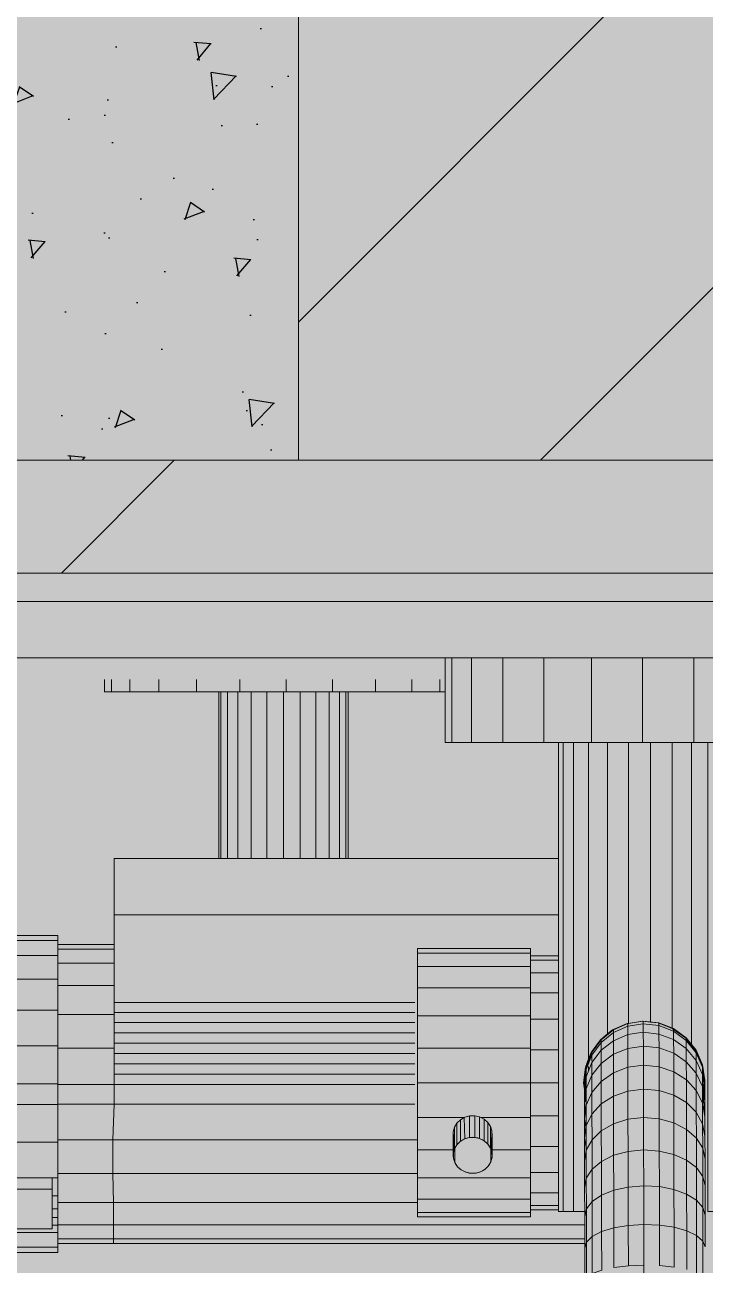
# Model space of a CAD drawing. Header units: millimetres. Extents: x -18512 to 101824, y -95768 to 52898.
# Drawn here: x 73229.3 to 73349.8, y -54981.2 to -54761.6 of the extents above; entities that cross this region are included whole.
import ezdxf

# ---------------------------------------------------------------- set-up
doc = ezdxf.new("R2010")
doc.units = ezdxf.units.MM
doc.header["$LTSCALE"] = 25
doc.layers.get('0').update_dxf_attribs({"color": 254, "lineweight": 0})
doc.layers.add('AR WALL HATCH', color=8, linetype='Continuous')
doc.layers.add('HAT', color=8, linetype='Continuous')
for name, color, linetype, lineweight in [('I-FLR-TILE', 253, 'Continuous', 9), ('I-WALL', 2, 'Continuous', 9), ('xref-first floor frm cunsult$0$G-IMPT', 8, 'Continuous', 9)]:
    doc.layers.add(name, color=color, linetype=linetype, lineweight=lineweight)

# ---------------------------------------------------------------- blocks, each defined once
blk = doc.blocks.new('xref-first floor frm cunsult$0$rainshower - rain shower_dwg_Group_7-6994170-FIRST FLOOR PLAN')
at = {"layer": 'xref-first floor frm cunsult$0$G-IMPT'}
for p, q in [((250.64, 103.7), (167.15, 103.7)), ((250.64, 103.7), (260.54, 103.7)), ((250.64, 102.86), (250.64, 103.7)), ((250.64, 103.7), (250.64, 102.86)), ((260.54, 104.36), (260.54, 105.26)), ((311.54, 105.26), (260.54, 105.26)), ((260.54, 104.36), (260.54, 101.72)), ((260.54, 104.36), (311.54, 104.36)), ((311.54, 104.36), (260.54, 104.36)), ((260.54, 104.36), (260.54, 101.72)), ((250.64, 102.86), (167.15, 102.86)), ((250.64, 102.86), (167.15, 102.86)), ((250.64, 102.86), (250.64, 100.38)), ((250.64, 102.86), (260.54, 102.86)), ((290.54, 101.72), (260.54, 101.72)), ((260.54, 100.41), (260.54, 101.72)), ((311.54, 101.09), (261.54, 101.09)), ((261.54, 94.06), (261.54, 101.09)), ((261.54, 94.06), (261.54, 101.09)), ((261.54, 101.09), (311.54, 101.09)), ((167.16, 100.38), (250.64, 100.38)), ((250.64, 100.38), (250.64, 96.43)), ((250.64, 100.38), (260.54, 100.38)), ((250.64, 96.43), (250.64, 100.38)), ((250.64, 100.38), (260.54, 100.38)), ((260.54, 100.41), (260.54, 99.1)), ((261.54, 100.41), (260.54, 100.41)), ((261.54, 100.41), (260.54, 100.41)), ((260.54, 99.1), (261.54, 99.1)), ((260.54, 99.1), (260.54, 97.53)), ((261.54, 99.1), (260.54, 99.1)), ((260.54, 95.25), (260.54, 97.53)), ((261.54, 97.53), (260.54, 97.53)), ((260.54, 97.53), (261.54, 97.53)), ((260.54, 97.53), (260.54, 95.25)), ((196.77, 96.44), (250.64, 96.43)), ((250.77, 91.3), (250.64, 96.43)), ((260.54, 96.43), (250.64, 96.43)), ((250.77, 91.3), (250.64, 96.43)), ((260.54, 95.25), (260.54, 92.07)), ((260.54, 95.25), (261.54, 95.25)), ((261.54, 92.07), (261.54, 94.06)), ((311.54, 94.06), (261.54, 94.06)), ((196.77, 91.31), (250.77, 91.3)), ((250.77, 85.31), (250.77, 91.3)), ((250.77, 91.3), (260.54, 91.3)), ((260.54, 91.3), (250.77, 91.3)), ((260.54, 92.07), (260.54, 85.72)), ((261.54, 92.07), (260.54, 92.07)), ((260.54, 92.07), (260.54, 85.72)), ((261.54, 92.07), (311.54, 92.07)), ((261.54, 92.07), (311.54, 92.07)), ((260.54, 85.72), (260.54, 79.1)), ((260.54, 85.72), (311.54, 85.72)), ((311.54, 85.72), (260.54, 85.72)), ((250.77, 85.31), (196.77, 85.31)), ((250.77, 85.31), (250.54, 79)), ((250.77, 85.31), (260.54, 85.31)), ((260.54, 79.1), (260.54, 75.43)), ((311.54, 79.1), (260.54, 79.1)), ((197.28, 79), (250.54, 79)), ((260.54, 79), (250.54, 79)), ((250.54, 79), (250.54, 75.53)), ((197.28, 75.53), (250.54, 75.53)), ((250.54, 73.7), (250.54, 75.53)), ((250.54, 75.53), (260.54, 75.53)), ((260.54, 75.43), (260.54, 68.71)), ((260.54, 75.43), (311.54, 75.43)), ((260.54, 75.43), (260.54, 68.71)), ((250.54, 73.7), (197.28, 73.7)), ((250.54, 73.7), (250.54, 71.86)), ((250.54, 73.7), (250.54, 71.86)), ((250.54, 71.86), (197.28, 71.86)), ((197.28, 71.86), (250.54, 71.86)), ((250.54, 70.03), (250.54, 71.86)), ((250.54, 71.86), (250.54, 70.03)), ((197.28, 70.03), (250.54, 70.03)), ((250.54, 68.21), (197.28, 68.21)), ((250.54, 68.21), (197.28, 68.21)), ((250.54, 68.21), (250.54, 70.03)), ((250.54, 69.11), (260.54, 69.11)), ((250.54, 69.11), (260.54, 69.11)), ((250.54, 68.21), (250.54, 66.39)), ((250.54, 68.21), (250.54, 66.39)), ((260.54, 68.71), (260.54, 62.35)), ((311.54, 68.71), (260.54, 68.71)), ((260.54, 68.71), (260.54, 62.35)), ((260.54, 68.71), (311.54, 68.71)), ((250.54, 66.39), (197.28, 66.39)), ((250.54, 66.39), (197.28, 66.39)), ((250.54, 64.58), (250.54, 66.39)), ((250.54, 66.39), (250.54, 64.58)), ((197.28, 64.58), (250.54, 64.58)), ((250.54, 62.78), (250.54, 64.58)), ((250.54, 62.78), (197.28, 62.78)), ((197.28, 62.78), (250.54, 62.78)), ((260.54, 63.13), (250.54, 63.13)), ((250.54, 63.13), (260.54, 63.13)), ((250.54, 62.78), (250.54, 60.99)), ((260.54, 56.89), (260.54, 62.35)), ((260.54, 62.35), (311.54, 62.35)), ((260.54, 62.35), (260.54, 56.89)), ((260.54, 62.35), (311.54, 62.35)), ((250.54, 60.99), (197.28, 60.99)), ((197.28, 60.99), (250.54, 60.99)), ((250.54, 45.5), (250.54, 60.99)), ((250.54, 57.99), (260.54, 57.99)), ((250.54, 57.99), (260.54, 57.99)), ((260.54, 52.7), (260.54, 56.89)), ((311.54, 56.89), (260.54, 56.89)), ((260.54, 56.89), (260.54, 52.7)), ((260.54, 56.89), (311.54, 56.89)), ((260.54, 54.04), (250.54, 54.04)), ((250.54, 54.04), (260.54, 54.04)), ((250.54, 51.57), (260.54, 51.57)), ((250.54, 51.57), (260.54, 51.57)), ((260.54, 50.72), (250.54, 50.72)), ((250.54, 50.72), (260.54, 50.72)), ((260.54, 52.7), (260.54, 50.06)), ((260.54, 52.7), (311.54, 52.7)), ((260.54, 52.7), (260.54, 50.06)), ((260.54, 52.7), (311.54, 52.7)), ((260.54, 49.17), (260.54, 50.06)), ((311.54, 50.06), (260.54, 50.06)), ((260.54, 50.06), (260.54, 49.17)), ((260.54, 50.06), (311.54, 50.06)), ((260.54, 49.17), (311.54, 49.17)), ((260.54, 49.17), (311.54, 49.17)), ((250.54, 45.5), (171.83, 45.5)), ((250.54, 35.5), (250.54, 45.5)), ((250.54, 45.5), (250.54, 35.5)), ((250.54, 35.5), (171.83, 35.5)), ((250.54, 35.5), (171.83, 35.5)), ((209.08, 6), (209.08, 35.5)), ((209.08, 6), (209.08, 35.5)), ((209.47, 6), (209.47, 35.5)), ((209.47, 35.5), (209.47, 6)), ((210.62, 6), (210.62, 35.5)), ((210.62, 35.5), (210.62, 6)), ((212.44, 6), (212.44, 35.5)), ((212.44, 6), (212.44, 35.5)), ((214.81, 6), (214.81, 35.5)), ((214.81, 6), (214.81, 35.5)), ((217.58, 6), (217.58, 35.5)), ((217.58, 35.5), (217.58, 6)), ((220.54, 6), (220.54, 35.5)), ((220.54, 35.5), (220.54, 6)), ((223.51, 6), (223.51, 35.5)), ((223.51, 35.5), (223.51, 6)), ((226.27, 6), (226.27, 35.5)), ((226.27, 35.5), (226.27, 6)), ((228.65, 6), (228.65, 35.5)), ((228.65, 6), (228.65, 35.5)), ((230.47, 6), (230.47, 35.5)), ((230.47, 35.5), (230.47, 6)), ((231.61, 6), (231.61, 35.5)), ((231.61, 35.5), (231.61, 6)), ((232, 6), (232, 35.5)), ((232, 35.5), (232, 6)), ((191.89, 6), (192.83, 6)), ((192.83, 6), (197.77, 6)), ((192.83, 6), (192.83, 3.8)), ((192.83, 3.8), (192.83, 6)), ((204.25, 6), (197.77, 6)), ((197.77, 6), (197.77, 3.8)), ((197.77, 3.8), (197.77, 6)), ((204.25, 6), (211.85, 6)), ((204.25, 6), (204.25, 3.8)), ((204.25, 3.8), (204.25, 6)), ((211.85, 6), (220.04, 6)), ((211.85, 3.8), (211.85, 6)), ((211.85, 3.8), (211.85, 6)), ((220.04, 6), (228.26, 6)), ((220.04, 3.8), (220.04, 6)), ((220.04, 3.8), (220.04, 6)), ((226.05, 6), (225.29, 6)), ((228.26, 6), (235.96, 6)), ((228.26, 3.8), (228.26, 6)), ((228.26, 3.8), (228.26, 6)), ((242.6, 6), (235.96, 6)), ((235.96, 3.8), (235.96, 6)), ((235.96, 3.8), (235.96, 6)), ((247.75, 6), (242.6, 6)), ((242.6, 3.8), (242.6, 6)), ((242.6, 3.8), (242.6, 6)), ((244.83, 6), (244.36, 6)), ((247.75, 6), (251.04, 6)), ((247.75, 6), (247.75, 3.8)), ((247.75, 3.8), (247.75, 6)), ((252.25, 6), (251.04, 6)), ((251.04, 3.8), (251.04, 6)), ((251.04, 3.8), (251.04, 6)), ((252.25, 6), (252.25, 3.8)), ((252.25, 3.8), (252.25, 6))]:
    blk.add_line(p, q, dxfattribs=at)
at = {"layer": 'xref-first floor frm cunsult$0$G-IMPT', "flags": 128}
for points in [[(167.15, 103.7), (250.64, 103.7), (260.54, 103.7)], [(260.54, 104.36), (260.54, 105.26), (311.54, 105.26)], [(260.54, 102.86), (250.64, 102.86), (250.64, 100.38), (167.16, 100.38)], [(311.54, 101.09), (311.54, 101.72), (290.54, 101.72), (260.54, 101.72), (260.54, 100.41), (260.54, 99.1), (260.54, 97.53)], [(196.77, 96.43), (250.64, 96.43), (260.54, 96.43)], [(260.54, 92.07), (260.54, 95.25), (261.54, 95.25)], [(261.54, 94.06), (261.54, 92.07), (260.54, 92.07)], [(315.54, 92.07), (311.54, 94.06), (261.54, 94.06)], [(196.77, 91.3), (250.77, 91.3), (250.77, 85.31), (196.77, 85.31)], [(260.54, 79.1), (260.54, 75.43), (311.54, 75.43), (311.54, 79.1), (311.54, 85.72)], [(260.54, 85.72), (260.54, 79.1), (311.54, 79.1)], [(260.54, 79), (250.54, 79), (250.77, 85.31), (260.54, 85.31)], [(197.28, 79), (250.54, 79), (250.54, 75.53), (197.28, 75.53)], [(197.28, 73.7), (250.54, 73.7), (250.54, 75.53)], [(197.28, 70.03), (250.54, 70.03), (250.54, 68.21)], [(250.54, 62.78), (250.54, 64.58), (197.28, 64.58)], [(171.83, 45.5), (250.54, 45.5), (250.54, 60.99), (250.54, 62.78)]]:
    blk.add_lwpolyline(points, dxfattribs=at)
blk = doc.blocks.new('xref-first floor frm cunsult$0$rainshower - rain shower_dwg_Group_4-6994172-FIRST FLOOR PLAN')
at = {"layer": 'xref-first floor frm cunsult$0$G-IMPT'}
for p, q in [((20.07, 15), (20.07, 98)), ((20.07, 98), (20.21, 98)), ((20.07, 98), (20.07, 15)), ((20.21, 98), (21.37, 98)), ((20.21, 15), (20.21, 98)), ((20.21, 98), (20.21, 15)), ((21.37, 98), (23.45, 98)), ((21.37, 15), (21.37, 98)), ((21.37, 98), (21.37, 15)), ((23.45, 15), (23.45, 98)), ((23.45, 98), (23.45, 15)), ((47.23, 98), (45.27, 98)), ((49.06, 98), (47.23, 98)), ((47.23, 15), (47.23, 98)), ((47.23, 98), (47.23, 15)), ((49.93, 98), (49.06, 98)), ((49.06, 15), (49.06, 98)), ((49.06, 98), (49.06, 15)), ((49.93, 15), (49.93, 98)), ((49.93, 98), (49.93, 15)), ((24.11, 74.77), (24.39, 77.31)), ((24.11, 74.77), (24.39, 77.31)), ((24.11, 74.77), (24.39, 77.31)), ((45.03, 77.98), (45.46, 75.23)), ((45.03, 77.98), (45.46, 75.23)), ((24.11, 74.77), (24.4, 72.89)), ((24.11, 74.77), (24.4, 72.89)), ((24.4, 72.89), (24.11, 74.77)), ((45.46, 75.23), (45.15, 72.46)), ((45.46, 75.23), (45.15, 72.46)), ((44.57, 72.33), (44.57, 73.05)), ((44.57, 73.05), (44.57, 72.33)), ((24.53, 72.02), (25.65, 69.46)), ((24.53, 72.02), (25.65, 69.46)), ((25.65, 69.46), (24.53, 72.02)), ((44.57, 70.96), (44.14, 69.86)), ((44.57, 70.96), (44.14, 69.86)), ((45.15, 72.46), (44.57, 70.96)), ((45.15, 72.46), (44.57, 70.96)), ((44.57, 70.96), (44.57, 71.37)), ((44.57, 15), (44.57, 70.96)), ((26.32, 68.63), (25.65, 69.46)), ((26.32, 68.63), (25.65, 69.46)), ((26.32, 68.63), (25.65, 69.46)), ((27.39, 67.29), (26.32, 68.63)), ((26.32, 15), (26.32, 68.63)), ((27.39, 67.29), (26.32, 68.63)), ((27.39, 67.29), (26.32, 68.63)), ((26.32, 68.63), (26.32, 15)), ((42.49, 67.61), (44.14, 69.86)), ((42.49, 67.61), (44.14, 69.86)), ((27.39, 67.29), (29.64, 65.64)), ((27.39, 67.29), (29.64, 65.64)), ((41.25, 66.62), (40.32, 65.87)), ((41.25, 66.62), (40.32, 65.87)), ((42.49, 67.61), (41.25, 66.62)), ((42.49, 67.61), (41.25, 66.62)), ((41.25, 15), (41.25, 66.62)), ((29.78, 65.58), (29.64, 65.64)), ((29.78, 65.58), (29.64, 65.64)), ((29.78, 65.58), (32.24, 64.63)), ((29.78, 15), (29.78, 65.58)), ((29.78, 65.58), (32.24, 64.63)), ((29.78, 65.58), (29.78, 15)), ((33.6, 64.48), (32.24, 64.63)), ((33.6, 64.48), (32.24, 64.63)), ((33.6, 64.48), (35.01, 64.32)), ((33.6, 15), (33.6, 64.48)), ((33.6, 64.48), (35.01, 64.32)), ((35.01, 64.32), (33.6, 64.48)), ((33.6, 64.48), (33.6, 15)), ((35.01, 64.32), (37.51, 64.71)), ((35.01, 64.32), (37.51, 64.71)), ((37.51, 64.71), (37.76, 64.75)), ((37.51, 64.71), (37.76, 64.75)), ((37.51, 15), (37.51, 64.71)), ((37.51, 64.71), (37.51, 15)), ((37.76, 64.75), (40.32, 65.87)), ((37.76, 64.75), (40.32, 65.87)), ((0, 15), (1.19, 15)), ((0, 15), (0, 0)), ((0, 0), (0, 15)), ((4.69, 15), (1.19, 15)), ((1.19, 15), (1.19, 0)), ((1.19, 0), (1.19, 15)), ((10.25, 15), (4.69, 15)), ((4.69, 0), (4.69, 15)), ((4.69, 0), (4.69, 15)), ((6.68, 15), (7.3, 15)), ((17.5, 15), (10.25, 15)), ((10.25, 15), (10.25, 0)), ((10.25, 0), (10.25, 15)), ((17.5, 15), (25.94, 15)), ((17.5, 15), (17.5, 0)), ((17.5, 0), (17.5, 15)), ((23.39, 15), (24.18, 15)), ((25.94, 15), (35, 15)), ((25.94, 0), (25.94, 15)), ((25.94, 0), (25.94, 15)), ((44.06, 15), (35, 15)), ((35, 15), (35, 0)), ((35, 0), (35, 15)), ((52.5, 15), (44.06, 15)), ((44.06, 15), (44.06, 0)), ((44.06, 0), (44.06, 15)), ((45.82, 15), (46.61, 15)), ((59.75, 15), (52.5, 15)), ((52.5, 15), (52.5, 0)), ((52.5, 0), (52.5, 15)), ((65.31, 15), (59.75, 15)), ((59.75, 0), (59.75, 15)), ((59.75, 0), (59.75, 15)), ((62.7, 15), (63.32, 15)), ((65.31, 15), (68.81, 15)), ((65.31, 15), (65.31, 0)), ((65.31, 0), (65.31, 15)), ((70, 15), (68.81, 15)), ((68.81, 15), (68.81, 0)), ((68.81, 0), (68.81, 15)), ((70, 15), (70, 0)), ((70, 0), (70, 15)), ((1.19, 0), (0, 0)), ((4.69, 0), (1.19, 0)), ((4.69, 0), (10.25, 0)), ((6.68, 0), (7.3, 0)), ((17.5, 0), (10.25, 0)), ((25.94, 0), (17.5, 0)), ((23.39, 0), (24.18, 0)), ((25.94, 0), (35, 0)), ((44.06, 0), (35, 0)), ((52.5, 0), (44.06, 0)), ((45.82, 0), (46.61, 0)), ((59.75, 0), (52.5, 0)), ((59.75, 0), (65.31, 0)), ((62.7, 0), (63.32, 0)), ((65.31, 0), (68.81, 0)), ((70, 0), (68.81, 0))]:
    blk.add_line(p, q, dxfattribs=at)
at = {"layer": 'xref-first floor frm cunsult$0$G-IMPT', "flags": 128}
for points in [[(44.57, 71.37), (44.57, 70.96), (45.15, 72.46), (45.46, 75.23), (45.03, 77.98)], [(44.57, 15), (44.57, 70.96), (44.14, 69.86), (42.49, 67.61), (41.25, 66.62), (41.25, 15)], [(33.6, 64.48), (32.24, 64.63), (29.78, 65.58), (29.64, 65.64), (27.39, 67.29)], [(41.25, 66.62), (40.32, 65.87), (37.76, 64.75), (37.51, 64.71), (35.01, 64.32)]]:
    blk.add_lwpolyline(points, dxfattribs=at)
blk = doc.blocks.new('xref-first floor frm cunsult$0$rainshower - rain shower_dwg_Group_5-6994173-FIRST FLOOR PLAN')
at = {"layer": 'xref-first floor frm cunsult$0$G-IMPT'}
for p, q in [((60.19, 46.25), (0, 46.25)), ((0, 45.49), (0, 46.25)), ((0, 46.25), (60.19, 46.25)), ((95, 46.25), (90.06, 46.25)), ((90.06, 46.25), (95, 46.25)), ((115, 47.51), (95, 47.51)), ((95, 46.7), (95, 47.51)), ((95, 47.51), (115, 47.51)), ((95, 46.7), (95, 44.33)), ((115, 46.7), (95, 46.7)), ((95, 46.7), (115, 46.7)), ((115, 46.7), (115, 47.51)), ((115, 44.33), (115, 46.7)), ((0, 43.24), (0, 45.49)), ((60.19, 45.49), (0, 45.49)), ((0, 45.49), (60.19, 45.49)), ((95, 45.49), (90.06, 45.49)), ((90.06, 45.49), (95, 45.49)), ((95, 44.33), (95, 40.55)), ((115, 44.33), (95, 44.33)), ((95, 44.33), (115, 44.33)), ((115, 40.55), (115, 44.33)), ((0, 43.24), (0, 39.66)), ((60.19, 43.24), (0, 43.24)), ((0, 43.24), (60.19, 43.24)), ((95, 43.24), (90.06, 43.24)), ((90.06, 43.24), (95, 43.24)), ((0, 37.64), (0, 39.66)), ((0, 39.66), (2.82, 39.66)), ((0, 39.66), (2.82, 39.66)), ((60.19, 39.66), (19.22, 39.66)), ((60.19, 39.66), (19.22, 39.66)), ((95, 39.66), (90.06, 39.66)), ((95, 39.66), (90.06, 39.66)), ((95, 40.55), (95, 35.63)), ((115, 40.55), (95, 40.55)), ((95, 40.55), (115, 40.55)), ((103.84, 39.51), (104.71, 39.75)), ((104.71, 39.75), (105.61, 39.77)), ((105.61, 39.77), (106.48, 39.57)), ((106.48, 39.57), (107.28, 39.17)), ((115, 35.63), (115, 40.55)), ((102.02, 37.74), (101.81, 36.93)), ((102.02, 37.74), (102.45, 38.47)), ((102.02, 37.74), (102.02, 33.91)), ((102.02, 37.74), (102.02, 33.91)), ((102.45, 38.47), (103.07, 39.08)), ((103.07, 39.08), (103.84, 39.51)), ((107.28, 39.17), (107.93, 38.6)), ((107.93, 38.6), (108.4, 37.89)), ((108.4, 37.89), (108.66, 37.09)), ((108.4, 35.33), (108.4, 37.89)), ((108.4, 37.89), (108.4, 35.33)), ((95, 35.63), (95, 29.9)), ((102.02, 35.63), (95, 35.63)), ((95, 35.63), (102.02, 35.63)), ((101.81, 36.93), (101.81, 33.1)), ((101.83, 36.1), (101.81, 36.93)), ((101.81, 36.93), (101.81, 33.1)), ((101.83, 36.1), (102.09, 35.3)), ((101.83, 36.1), (101.83, 32.27)), ((101.83, 36.1), (101.83, 32.27)), ((102.56, 34.59), (102.09, 35.3)), ((102.09, 35.3), (102.09, 31.47)), ((102.09, 35.3), (102.09, 31.47)), ((108.04, 34.72), (108.47, 35.45)), ((115, 35.63), (108.4, 35.63)), ((108.4, 35.63), (115, 35.63)), ((108.47, 35.45), (108.68, 36.26)), ((108.47, 31.62), (108.47, 35.45)), ((108.47, 35.45), (108.47, 31.62)), ((108.66, 37.09), (108.68, 36.26)), ((108.66, 33.26), (108.66, 37.09)), ((108.66, 37.09), (108.66, 33.26)), ((108.68, 32.43), (108.68, 36.26)), ((108.68, 36.26), (108.68, 32.43)), ((115, 29.9), (115, 35.63)), ((60.19, 35), (24.54, 35)), ((24.54, 35), (60.19, 35)), ((95, 35), (90.06, 35)), ((90.06, 35), (95, 35)), ((102.02, 33.91), (101.81, 33.1)), ((102.02, 33.91), (101.81, 33.1)), ((101.81, 33.1), (101.83, 32.27)), ((101.81, 33.1), (101.83, 32.27)), ((103.21, 34.01), (102.56, 34.59)), ((102.56, 30.76), (102.56, 34.59)), ((102.56, 34.59), (102.56, 30.76)), ((103.21, 34.01), (103.21, 30.19)), ((103.21, 34.01), (104, 33.62)), ((103.21, 34.01), (103.21, 30.19)), ((104, 33.62), (104.88, 33.42)), ((104, 33.62), (104, 29.79)), ((104, 33.62), (104, 29.79)), ((104.88, 33.42), (105.78, 33.44)), ((104.88, 33.42), (104.88, 29.59)), ((104.88, 33.42), (104.88, 29.59)), ((105.78, 33.44), (106.64, 33.68)), ((105.78, 33.44), (105.78, 29.61)), ((105.78, 33.44), (105.78, 29.61)), ((106.64, 33.68), (107.41, 34.11)), ((106.74, 29.9), (106.64, 33.68)), ((107.41, 34.11), (108.04, 34.72)), ((107.41, 30.28), (107.41, 34.11)), ((107.41, 34.11), (107.41, 30.28)), ((108.04, 30.89), (108.04, 34.72)), ((108.04, 34.72), (108.04, 30.89)), ((108.47, 33.85), (108.66, 33.26)), ((108.47, 33.85), (108.66, 33.26)), ((108.68, 32.43), (108.66, 33.26)), ((108.68, 32.43), (108.66, 33.26)), ((101.83, 32.27), (102.04, 31.62)), ((101.83, 32.27), (102.04, 31.62)), ((102.56, 30.76), (102.09, 31.47)), ((102.56, 30.76), (102.09, 31.47)), ((102.56, 30.76), (103.21, 30.19)), ((102.56, 30.76), (103.21, 30.19)), ((107.41, 30.28), (108.04, 30.89)), ((107.41, 30.28), (108.04, 30.89)), ((108.04, 30.89), (108.47, 31.62)), ((108.04, 30.89), (108.47, 31.62)), ((108.47, 31.62), (108.68, 32.43)), ((108.47, 31.62), (108.68, 32.43)), ((27.43, 29.58), (60.19, 29.58)), ((60.19, 29.58), (27.43, 29.58)), ((95, 29.58), (90.06, 29.58)), ((90.06, 29.58), (95, 29.58)), ((95, 23.75), (95, 29.9)), ((95, 29.9), (103.77, 29.9)), ((95, 29.9), (103.77, 29.9)), ((103.21, 30.19), (103.77, 29.9)), ((103.21, 30.19), (103.77, 29.9)), ((103.77, 29.9), (104, 29.79)), ((104, 29.79), (104.88, 29.59)), ((104.88, 29.59), (105.78, 29.61)), ((106.74, 29.9), (105.78, 29.61)), ((107.41, 30.28), (106.74, 29.9)), ((107.41, 30.28), (106.74, 29.9)), ((115, 29.9), (106.74, 29.9)), ((115, 23.75), (115, 29.9)), ((28.13, 23.75), (60.19, 23.75)), ((28.13, 23.75), (60.19, 23.75)), ((95, 23.75), (90.06, 23.75)), ((90.06, 23.75), (95, 23.75)), ((95, 17.61), (95, 23.75)), ((115, 23.75), (95, 23.75)), ((95, 23.75), (115, 23.75)), ((115, 17.61), (115, 23.75)), ((26.74, 17.93), (60.19, 17.98)), ((60.19, 17.93), (26.74, 17.93)), ((95, 17.93), (90.06, 17.93)), ((90.06, 17.93), (95, 17.93)), ((95, 17.61), (95, 11.88)), ((115, 17.61), (95, 17.61)), ((95, 17.61), (115, 17.61)), ((115, 11.88), (115, 17.61)), ((0, 7.84), (0, 11.53)), ((23.2, 12.5), (60.19, 12.5)), ((23.2, 12.5), (60.19, 12.5)), ((90.06, 12.5), (95, 12.5)), ((90.06, 12.5), (95, 12.5)), ((95, 11.88), (95, 6.96)), ((115, 11.88), (95, 11.88)), ((95, 11.88), (115, 11.88)), ((115, 6.96), (115, 11.88)), ((0, 4.27), (0, 7.84)), ((7.42, 7.84), (0, 7.84)), ((0, 7.84), (7.42, 7.84)), ((60.19, 7.84), (14.62, 7.84)), ((14.62, 7.84), (60.19, 7.84)), ((95, 7.84), (90.06, 7.84)), ((90.06, 7.84), (95, 7.84)), ((95, 3.18), (95, 6.96)), ((115, 6.96), (95, 6.96)), ((95, 6.96), (115, 6.96)), ((115, 3.18), (115, 6.96)), ((0, 4.27), (0, 2.02)), ((60.19, 4.27), (0, 4.27)), ((0, 4.27), (60.19, 4.27)), ((95, 4.27), (90.06, 4.27)), ((90.06, 4.27), (95, 4.27)), ((95, 0.81), (95, 3.18)), ((115, 3.18), (95, 3.18)), ((95, 3.18), (115, 3.18)), ((115, 0.81), (115, 3.18)), ((0, 1.25), (0, 2.02)), ((60.19, 2.02), (0, 2.02)), ((0, 2.02), (60.19, 2.02)), ((60.19, 1.25), (0, 1.25)), ((0, 1.25), (60.19, 1.25)), ((95, 2.02), (90.06, 2.02)), ((90.06, 2.02), (95, 2.02)), ((95, 1.25), (90.06, 1.25)), ((90.06, 1.25), (95, 1.25)), ((95, 0), (95, 0.81)), ((115, 0.81), (95, 0.81)), ((95, 0.81), (115, 0.81)), ((115, 0), (95, 0)), ((95, 0), (115, 0)), ((115, 0.81), (115, 0))]:
    blk.add_line(p, q, dxfattribs=at)
at = {"layer": 'xref-first floor frm cunsult$0$G-IMPT', "flags": 128}
for points in [[(102.02, 33.91), (101.81, 33.1), (101.83, 32.27), (102.04, 31.62)], [(104, 29.79), (104.88, 29.59), (105.78, 29.61), (106.64, 29.85), (106.74, 29.9), (107.41, 30.28), (108.04, 30.89), (108.47, 31.62), (108.68, 32.43), (108.66, 33.26), (108.47, 33.85)], [(106.64, 33.68), (106.74, 29.9), (115, 29.9)], [(102.09, 31.47), (102.56, 30.76), (103.21, 30.19), (103.77, 29.9), (104, 29.79)]]:
    blk.add_lwpolyline(points, dxfattribs=at)
at = {"layer": 'xref-first floor frm cunsult$0$G-IMPT'}
for start_param, end_param in [(5.247662, 9.424778), (3.141593, 5.224649)]:
    blk.add_ellipse((105.24, 36.59), major_axis=(3.45, 0), ratio=0.92388, start_param=start_param, end_param=end_param, dxfattribs=at)
blk = doc.blocks.new('xref-first floor frm cunsult$0$rainshower - rain shower_dwg_Group_8-6994175-FIRST FLOOR PLAN')
at = {"layer": 'xref-first floor frm cunsult$0$G-IMPT'}
for p, q in [((167.13, 116.52), (167.15, 110.65)), ((146.2, 115.65), (146.22, 109.38)), ((146.2, 115.65), (146.22, 109.38)), ((147.32, 114.99), (147.33, 108.4)), ((149.06, 114.43), (149.07, 107.57)), ((149.07, 107.57), (149.06, 114.43)), ((164.15, 114.54), (164.17, 107.72)), ((164.17, 107.72), (164.15, 114.54)), ((165.81, 115.12), (165.82, 108.58)), ((166.82, 115.8), (166.84, 109.58)), ((151.3, 114), (151.32, 106.94)), ((151.3, 114), (151.32, 106.94)), ((153.9, 113.74), (153.91, 106.56)), ((156.67, 113.67), (156.69, 106.45)), ((156.69, 106.45), (156.67, 113.67)), ((159.42, 113.79), (159.44, 106.61)), ((161.98, 114.08), (161.99, 107.05)), ((145.8, 110.44), (145.81, 104.83)), ((146.22, 109.38), (145.8, 110.44)), ((145.8, 110.44), (146.22, 109.38)), ((167.15, 110.65), (166.84, 109.58)), ((167.15, 110.65), (167.16, 105.08)), ((147.33, 108.4), (146.22, 109.38)), ((146.22, 109.38), (146.23, 103.45)), ((146.22, 109.38), (147.33, 108.4)), ((149.07, 107.57), (147.33, 108.4)), ((147.33, 108.4), (147.35, 102.17)), ((164.17, 107.72), (161.99, 107.05)), ((165.82, 108.58), (164.17, 107.72)), ((165.82, 108.58), (164.17, 107.72)), ((164.17, 107.72), (164.19, 101.26)), ((164.17, 107.72), (164.19, 101.26)), ((166.84, 109.58), (165.82, 108.58)), ((165.82, 108.58), (165.84, 102.39)), ((166.84, 109.58), (166.85, 103.69)), ((151.32, 106.94), (149.07, 107.57)), ((149.07, 107.57), (149.09, 101.08)), ((151.32, 106.94), (149.07, 107.57)), ((149.07, 107.57), (149.09, 101.08)), ((153.91, 106.56), (151.32, 106.94)), ((151.32, 106.94), (151.34, 100.26)), ((151.34, 100.26), (151.32, 106.94)), ((156.69, 106.45), (153.91, 106.56)), ((153.91, 106.56), (153.93, 99.75)), ((159.44, 106.61), (156.69, 106.45)), ((159.44, 106.61), (156.69, 106.45)), ((156.69, 106.45), (156.7, 99.61)), ((161.99, 107.05), (159.44, 106.61)), ((159.44, 106.61), (161.99, 107.05)), ((159.44, 106.61), (159.46, 99.82)), ((161.99, 107.05), (162.01, 100.39)), ((161.99, 107.05), (162.01, 100.39)), ((145.81, 104.83), (145.82, 99.63)), ((146.23, 103.45), (145.81, 104.83)), ((145.81, 104.83), (145.82, 99.63)), ((147.35, 102.17), (146.23, 103.45)), ((146.23, 103.45), (146.24, 97.94)), ((166.85, 103.69), (165.84, 102.39)), ((167.16, 105.08), (166.85, 103.69)), ((166.85, 103.69), (166.87, 98.23)), ((167.16, 105.08), (167.17, 99.93)), ((149.09, 101.08), (147.35, 102.17)), ((147.35, 102.17), (147.36, 96.39)), ((147.35, 102.17), (147.36, 96.39)), ((151.34, 100.26), (149.09, 101.08)), ((149.09, 101.08), (149.1, 95.06)), ((149.09, 101.08), (151.34, 100.26)), ((164.19, 101.26), (162.01, 100.39)), ((162.01, 100.39), (164.19, 101.26)), ((165.84, 102.39), (164.19, 101.26)), ((164.19, 101.26), (165.84, 102.39)), ((164.19, 101.26), (164.2, 95.28)), ((164.19, 101.26), (164.2, 95.28)), ((165.84, 102.39), (165.85, 96.65)), ((145.82, 99.63), (145.83, 94.92)), ((146.24, 97.94), (145.82, 99.63)), ((145.82, 99.63), (146.24, 97.94)), ((153.93, 99.75), (151.34, 100.26)), ((151.34, 100.26), (151.35, 94.06)), ((153.93, 99.75), (151.34, 100.26)), ((151.34, 100.26), (151.35, 94.06)), ((156.7, 99.61), (153.93, 99.75)), ((153.93, 99.75), (153.95, 93.45)), ((159.46, 99.82), (156.7, 99.61)), ((156.7, 99.61), (159.46, 99.82)), ((156.7, 99.61), (156.72, 93.26)), ((156.7, 99.61), (156.72, 93.26)), ((162.01, 100.39), (159.46, 99.82)), ((159.46, 99.82), (159.47, 93.52)), ((162.01, 100.39), (162.03, 94.21)), ((167.17, 99.93), (166.87, 98.23)), ((167.17, 99.93), (167.18, 95.26)), ((147.36, 96.39), (146.24, 97.94)), ((146.24, 97.94), (146.25, 92.97)), ((165.85, 96.65), (164.2, 95.28)), ((164.2, 95.28), (165.85, 96.65)), ((166.87, 98.23), (165.85, 96.65)), ((165.85, 96.65), (165.86, 91.46)), ((165.85, 96.65), (165.86, 91.46)), ((166.87, 98.23), (166.88, 93.3)), ((166.87, 98.23), (166.88, 93.3)), ((145.83, 94.92), (145.84, 90.8)), ((146.25, 92.97), (145.83, 94.92)), ((145.83, 94.92), (145.84, 90.8)), ((149.1, 95.06), (147.36, 96.39)), ((147.36, 96.39), (147.37, 91.16)), ((147.36, 96.39), (147.37, 91.16)), ((151.35, 94.06), (149.1, 95.06)), ((149.1, 95.06), (149.12, 89.62)), ((149.1, 95.06), (151.35, 94.06)), ((164.2, 95.28), (162.03, 94.21)), ((164.2, 95.28), (164.21, 89.86)), ((164.21, 89.86), (164.2, 95.28)), ((167.18, 95.26), (166.88, 93.3)), ((167.18, 95.26), (167.19, 91.17)), ((147.37, 91.16), (146.25, 92.97)), ((146.25, 92.97), (146.27, 88.61)), ((153.95, 93.45), (151.35, 94.06)), ((151.35, 94.06), (151.36, 88.46)), ((151.35, 94.06), (153.95, 93.45)), ((156.72, 93.26), (153.95, 93.45)), ((153.95, 93.45), (153.96, 87.74)), ((159.47, 93.52), (156.72, 93.26)), ((156.72, 93.26), (159.47, 93.52)), ((156.72, 93.26), (156.73, 87.53)), ((162.03, 94.21), (159.47, 93.52)), ((159.47, 93.52), (159.49, 87.83)), ((159.47, 93.52), (159.49, 87.83)), ((162.03, 94.21), (162.04, 88.63)), ((166.88, 93.3), (165.86, 91.46)), ((166.88, 93.3), (166.89, 88.97)), ((166.88, 92.81), (167.19, 91.17)), ((145.84, 90.8), (145.85, 87.32)), ((146.27, 88.61), (145.84, 90.8)), ((149.12, 89.62), (147.37, 91.16)), ((147.37, 91.16), (147.39, 86.58)), ((147.37, 91.16), (147.39, 86.58)), ((165.86, 91.46), (164.21, 89.86)), ((165.86, 91.46), (165.88, 86.9)), ((167.19, 91.17), (166.93, 89.24)), ((166.93, 89.24), (167.19, 91.17)), ((167.19, 91.17), (167.2, 87.73)), ((147.39, 86.58), (146.27, 88.61)), ((146.27, 88.61), (146.27, 84.93)), ((151.36, 88.46), (149.12, 89.62)), ((149.12, 89.62), (149.13, 84.85)), ((153.96, 87.74), (151.36, 88.46)), ((151.36, 88.46), (151.38, 83.54)), ((162.04, 88.63), (159.49, 87.83)), ((164.21, 89.86), (162.04, 88.63)), ((162.04, 88.63), (162.05, 83.73)), ((164.21, 89.86), (164.23, 85.12)), ((164.21, 89.86), (164.23, 85.12)), ((166.89, 88.97), (165.88, 86.9)), ((166.89, 88.97), (166.9, 85.32)), ((166.94, 89.24), (167.2, 87.73)), ((145.86, 84.56), (145.85, 87.32)), ((146.27, 84.93), (145.85, 87.32)), ((145.86, 84.56), (146.05, 86.19)), ((149.13, 84.85), (147.39, 86.58)), ((147.39, 86.58), (147.4, 82.72)), ((147.39, 86.58), (149.13, 84.85)), ((147.39, 86.58), (147.4, 82.72)), ((156.73, 87.53), (153.96, 87.74)), ((153.96, 87.74), (153.97, 82.74)), ((153.96, 87.74), (153.97, 82.74)), ((159.49, 87.83), (156.73, 87.53)), ((156.73, 87.53), (156.74, 82.5)), ((159.49, 87.83), (159.5, 82.83)), ((165.88, 86.9), (164.23, 85.12)), ((165.88, 86.9), (165.89, 83.07)), ((166.89, 86.89), (167.21, 84.98)), ((167.2, 87.73), (166.9, 85.32)), ((167.2, 87.73), (167.21, 84.98)), ((146.17, 85.23), (145.86, 82.54)), ((145.86, 84.56), (145.86, 82.54)), ((145.86, 84.56), (146.28, 82)), ((145.87, 81.32), (146.17, 84.08)), ((146.17, 83.69), (145.87, 80.92)), ((146.17, 85.23), (146.17, 84.08)), ((146.17, 84.08), (146.17, 83.69)), ((146.17, 83.69), (146.17, 84.08)), ((147.4, 82.72), (146.27, 84.93)), ((146.27, 84.93), (146.28, 82)), ((146.27, 84.93), (147.4, 82.72)), ((151.38, 83.54), (149.13, 84.85)), ((149.13, 84.85), (149.14, 80.83)), ((149.13, 84.85), (149.14, 80.83)), ((153.97, 82.74), (151.38, 83.54)), ((151.38, 83.54), (151.39, 79.4)), ((151.38, 83.54), (153.97, 82.74)), ((162.05, 83.73), (159.5, 82.83)), ((164.23, 85.12), (162.05, 83.73)), ((162.05, 83.73), (162.06, 79.6)), ((164.23, 85.12), (164.24, 81.12)), ((166.9, 85.32), (165.89, 83.07)), ((166.9, 85.32), (166.9, 82.42)), ((167.21, 82.99), (166.9, 84.98)), ((167.21, 84.98), (166.9, 82.42)), ((166.93, 84.13), (167.35, 81.37)), ((167.21, 82.99), (167.21, 84.98)), ((145.86, 82.54), (145.87, 81.32)), ((145.86, 82.54), (146.29, 79.88)), ((145.87, 81.32), (145.87, 80.92)), ((146.29, 78.59), (145.87, 81.32)), ((146, 80.92), (146.28, 83.45)), ((147.4, 79.64), (146.28, 82)), ((146.28, 82), (146.29, 79.88)), ((146.28, 82), (146.29, 79.88)), ((149.14, 80.83), (147.4, 82.72)), ((147.4, 82.72), (147.4, 79.64)), ((147.4, 82.72), (149.14, 80.83)), ((147.4, 82.72), (147.4, 79.64)), ((156.74, 82.5), (153.97, 82.74)), ((153.97, 82.74), (153.98, 78.52)), ((153.97, 82.74), (156.74, 82.5)), ((159.5, 82.83), (156.74, 82.5)), ((156.74, 82.5), (156.75, 78.26)), ((159.5, 82.83), (159.51, 78.63)), ((165.89, 83.07), (164.24, 81.12)), ((165.89, 83.07), (165.89, 80.01)), ((166.9, 82.42), (165.89, 80.01)), ((165.89, 80.01), (166.9, 82.42)), ((166.91, 80.31), (166.9, 82.42)), ((166.91, 83.38), (167.22, 81.37)), ((166.91, 80.31), (167.21, 82.99)), ((167.22, 81.78), (166.91, 79.03)), ((167.22, 81.37), (166.91, 78.6)), ((167.22, 81.78), (166.97, 83.38)), ((167.04, 78.6), (167.35, 81.37)), ((167.35, 81.37), (167.04, 78.6)), ((167.22, 81.78), (167.21, 82.99)), ((167.22, 81.78), (167.22, 81.37)), ((167.22, 81.37), (167.35, 81.37)), ((146.29, 78.16), (145.87, 80.92)), ((145.87, 80.92), (146, 80.92)), ((146.29, 79.03), (146, 80.92)), ((146.29, 79.03), (146, 80.92)), ((146.29, 79.88), (147.36, 77.52)), ((146.29, 79.88), (146.29, 78.59)), ((147.36, 77.52), (146.29, 79.88)), ((149.15, 77.63), (147.4, 79.64)), ((147.4, 79.64), (147.41, 77.41)), ((147.4, 79.64), (149.15, 77.63)), ((147.4, 79.64), (147.41, 77.41)), ((151.39, 79.4), (149.14, 80.83)), ((149.14, 80.83), (149.15, 77.63)), ((149.14, 80.83), (151.39, 79.4)), ((149.14, 80.83), (149.15, 77.63)), ((153.98, 78.52), (151.39, 79.4)), ((151.39, 79.4), (151.39, 76.1)), ((151.39, 79.4), (153.98, 78.52)), ((151.39, 79.4), (151.39, 76.1)), ((162.06, 79.6), (159.51, 78.63)), ((159.51, 78.63), (162.06, 79.6)), ((164.24, 81.12), (162.06, 79.6)), ((162.06, 79.6), (162.07, 76.32)), ((162.06, 79.6), (162.07, 76.32)), ((164.24, 81.12), (164.24, 77.93)), ((165.89, 80.01), (164.24, 77.93)), ((165.89, 80.01), (165.9, 77.79)), ((166.91, 80.31), (165.9, 77.79)), ((166.91, 80.31), (166.91, 79.03)), ((147.41, 76.05), (146.29, 78.59)), ((147.41, 75.61), (146.29, 78.16)), ((147.54, 75.61), (146.42, 78.16)), ((146.42, 78.16), (147.54, 75.61)), ((149.15, 75.3), (147.41, 77.41)), ((147.41, 76.05), (147.41, 77.41)), ((151.39, 76.1), (149.15, 77.63)), ((149.15, 77.52), (149.15, 75.3)), ((149.15, 77.52), (149.15, 75.3)), ((156.75, 78.26), (153.98, 78.52)), ((153.98, 78.52), (153.99, 75.17)), ((159.51, 78.63), (156.75, 78.26)), ((156.75, 78.26), (156.76, 74.88)), ((156.75, 78.26), (156.76, 74.88)), ((159.51, 78.63), (159.52, 75.28)), ((164.24, 77.93), (162.07, 76.32)), ((164.25, 75.62), (164.24, 77.93)), ((164.25, 75.62), (165.9, 77.79)), ((164.25, 75.62), (165.9, 77.79)), ((166.91, 79.03), (165.9, 76.45)), ((165.9, 76.01), (166.91, 78.6)), ((165.9, 77.52), (165.9, 76.45)), ((166.46, 77.11), (166.03, 76.01)), ((166.46, 77.11), (167.04, 78.6)), ((166.91, 78.6), (167.04, 78.6)), ((149.16, 73.89), (147.41, 76.05)), ((147.41, 76.05), (147.41, 75.61)), ((149.16, 73.43), (147.41, 75.61)), ((147.41, 75.61), (147.54, 75.61)), ((148.21, 74.77), (147.54, 75.61)), ((149.29, 73.43), (148.21, 74.77)), ((149.16, 73.89), (149.15, 75.3)), ((151.4, 73.71), (149.15, 75.3)), ((151.4, 73.71), (149.15, 75.3)), ((149.15, 75.3), (149.16, 73.89)), ((153.99, 75.17), (151.39, 76.1)), ((151.39, 76.1), (151.4, 73.71)), ((156.76, 74.88), (153.99, 75.17)), ((153.99, 75.17), (154, 72.73)), ((159.52, 75.28), (156.76, 74.88)), ((156.76, 74.88), (156.77, 72.43)), ((156.76, 74.88), (156.77, 72.43)), ((162.07, 76.32), (159.52, 75.28)), ((159.52, 72.84), (159.52, 75.28)), ((162.07, 73.93), (162.07, 76.32)), ((164.25, 75.62), (162.07, 73.93)), ((164.25, 74.21), (165.9, 76.45)), ((164.25, 73.76), (165.9, 76.01)), ((164.25, 74.21), (164.25, 75.62)), ((166.03, 76.01), (164.38, 73.76)), ((166.03, 76.01), (164.38, 73.76)), ((165.9, 76.45), (165.9, 76.01)), ((165.9, 76.01), (166.03, 76.01)), ((149.16, 73.89), (149.16, 73.43)), ((149.16, 73.89), (151.4, 72.25)), ((151.4, 71.78), (149.16, 73.43)), ((149.16, 73.43), (149.29, 73.43)), ((151.53, 71.78), (149.29, 73.43)), ((151.4, 72.25), (151.4, 73.71)), ((154, 72.73), (151.4, 73.71)), ((151.4, 73.71), (154, 72.73)), ((154, 71.25), (154, 72.73)), ((156.77, 72.43), (154, 72.73)), ((154, 72.73), (156.77, 72.43)), ((159.52, 72.84), (156.77, 72.43)), ((156.77, 72.43), (159.52, 72.84)), ((162.07, 73.93), (159.52, 72.84)), ((159.53, 71.36), (159.52, 72.84)), ((162.08, 72.48), (159.53, 71.36)), ((162.08, 72.48), (162.07, 73.93)), ((164.25, 74.21), (162.08, 72.48)), ((162.08, 72.01), (164.25, 73.76)), ((162.08, 72.01), (162.08, 72.48)), ((163.15, 72.77), (162.21, 72.01)), ((163.15, 72.77), (164.38, 73.76)), ((164.25, 74.21), (164.25, 73.76)), ((164.25, 73.76), (164.38, 73.76)), ((151.4, 71.78), (151.4, 72.25)), ((151.4, 72.25), (154, 71.25)), ((151.4, 71.78), (154, 70.77)), ((151.4, 71.78), (151.53, 71.78)), ((151.67, 71.73), (151.53, 71.78)), ((151.67, 71.73), (154.13, 70.77)), ((154, 70.77), (154, 71.25)), ((154, 71.25), (156.77, 70.94)), ((154, 70.77), (156.77, 70.47)), ((154, 70.77), (154.13, 70.77)), ((154.13, 70.77), (155.49, 70.62)), ((155.49, 70.62), (154.13, 70.77)), ((156.9, 70.47), (155.49, 70.62)), ((156.77, 70.94), (156.77, 72.43)), ((156.77, 72.43), (156.77, 70.94)), ((159.53, 71.36), (156.77, 70.94)), ((156.77, 70.47), (156.77, 70.94)), ((156.77, 70.47), (159.53, 70.89)), ((156.77, 70.47), (156.9, 70.47)), ((159.4, 70.85), (156.9, 70.47)), ((159.4, 70.85), (159.66, 70.89)), ((162.08, 72.01), (159.53, 70.89)), ((159.53, 71.36), (159.53, 70.89)), ((159.53, 70.89), (159.66, 70.89)), ((162.21, 72.01), (159.66, 70.89)), ((162.08, 72.01), (162.21, 72.01))]:
    blk.add_line(p, q, dxfattribs=at)
at = {"layer": 'xref-first floor frm cunsult$0$G-IMPT', "flags": 128}
for points in [[(146.52, 449.03), (148.26, 449.32), (148.26, 443.05), (150.51, 443.1), (151.27, 128.45), (153.86, 128.42), (153.88, 121.19), (156.65, 121.15), (156.67, 113.67), (159.42, 113.79), (159.44, 106.61)], [(166.82, 115.8), (167.13, 116.52), (167.15, 110.65)], [(147.32, 114.99), (147.33, 108.4), (149.07, 107.57)], [(165.82, 108.58), (165.81, 115.12), (164.15, 114.54)], [(165.81, 115.12), (166.82, 115.8), (166.84, 109.58)], [(151.3, 114), (153.9, 113.74), (153.91, 106.56)], [(159.42, 113.79), (161.98, 114.08), (161.99, 107.05), (164.17, 107.72)], [(145.8, 110.44), (145.81, 104.83), (146.23, 103.45)], [(166.84, 109.58), (167.15, 110.65), (167.16, 105.08)], [(146.22, 109.38), (146.23, 103.45), (147.35, 102.17)], [(147.33, 108.4), (147.35, 102.17), (149.09, 101.08), (149.1, 95.06)], [(167.17, 99.93), (167.16, 105.08), (166.85, 103.69), (166.84, 109.58), (165.82, 108.58)], [(166.85, 103.69), (165.84, 102.39), (165.82, 108.58)], [(151.32, 106.94), (153.91, 106.56), (153.93, 99.75), (156.7, 99.61)], [(153.91, 106.56), (156.69, 106.45), (156.7, 99.61)], [(164.2, 95.28), (162.03, 94.21), (162.01, 100.39), (159.46, 99.82), (159.44, 106.61)], [(146.23, 103.45), (146.24, 97.94), (147.36, 96.39)], [(167.18, 95.26), (167.17, 99.93), (166.87, 98.23), (166.85, 103.69)], [(165.84, 102.39), (165.85, 96.65), (166.87, 98.23)], [(145.82, 99.63), (145.83, 94.92), (146.25, 92.97)], [(156.73, 87.53), (156.72, 93.26), (153.95, 93.45), (153.93, 99.75)], [(159.46, 99.82), (159.47, 93.52), (162.03, 94.21)], [(146.24, 97.94), (146.25, 92.97), (147.37, 91.16)], [(147.36, 96.39), (149.1, 95.06), (149.12, 89.62), (151.36, 88.46), (151.38, 83.54)], [(166.88, 93.3), (167.18, 95.26), (167.19, 91.17), (166.88, 92.81)], [(146.25, 92.97), (146.27, 88.61), (147.39, 86.58)], [(151.35, 94.06), (151.36, 88.46), (153.96, 87.74)], [(153.95, 93.45), (153.96, 87.74), (156.73, 87.53)], [(162.03, 94.21), (162.04, 88.63), (164.21, 89.86)], [(165.86, 91.46), (166.88, 93.3), (166.89, 88.97)], [(145.84, 90.8), (146.27, 88.61), (146.27, 84.93)], [(145.84, 90.8), (145.85, 87.32), (146.27, 84.93)], [(147.37, 91.16), (149.12, 89.62), (149.13, 84.85), (151.38, 83.54), (151.39, 79.4)], [(165.88, 86.9), (165.86, 91.46), (164.21, 89.86)], [(167.19, 91.17), (167.2, 87.73), (166.94, 89.24)], [(159.49, 87.83), (162.04, 88.63), (162.05, 83.73), (164.23, 85.12), (164.24, 81.12)], [(166.89, 86.89), (167.21, 84.98), (167.2, 87.73), (166.9, 85.32), (166.89, 88.97), (165.88, 86.9)], [(145.85, 87.32), (145.86, 84.56), (146.28, 82)], [(146.05, 86.19), (145.86, 84.56), (145.86, 82.54), (145.87, 81.32), (146.29, 78.59)], [(162.05, 83.73), (159.5, 82.83), (159.49, 87.83), (156.73, 87.53)], [(156.73, 87.53), (156.74, 82.5), (159.5, 82.83), (159.51, 78.63)], [(164.23, 85.12), (165.88, 86.9), (165.89, 83.07), (166.9, 85.32)], [(146.29, 79.88), (145.86, 82.54), (146.17, 85.23)], [(146.17, 83.69), (145.87, 80.92), (145.87, 81.32), (146.17, 84.08), (146.17, 85.23)], [(146.27, 84.93), (146.28, 82), (147.4, 79.64)], [(165.9, 77.79), (165.89, 80.01), (164.24, 77.93), (164.24, 81.12), (162.06, 79.6), (162.05, 83.73)], [(166.9, 85.32), (166.9, 82.42), (167.21, 84.98), (167.21, 82.99), (166.9, 84.98)], [(166.91, 78.6), (167.22, 81.37), (167.35, 81.37), (166.93, 84.13)], [(146.28, 83.45), (146, 80.92), (145.87, 80.92), (146.29, 78.16)], [(153.97, 82.74), (153.98, 78.52), (156.75, 78.26)], [(156.74, 82.5), (156.75, 78.26), (159.51, 78.63), (159.52, 75.28)], [(164.24, 81.12), (165.89, 83.07), (165.89, 80.01)], [(165.9, 77.52), (165.9, 76.45), (166.91, 79.03), (167.22, 81.78), (166.97, 83.38)], [(166.9, 82.42), (166.91, 80.31), (165.9, 77.79)], [(166.91, 83.38), (167.22, 81.37), (167.22, 81.78), (167.21, 82.99), (166.91, 80.31), (166.91, 79.03)], [(146.29, 79.88), (146.29, 78.59), (147.41, 76.05), (147.41, 75.61), (149.16, 73.43)], [(146.29, 78.16), (147.41, 75.61), (147.54, 75.61), (148.21, 74.77)], [(149.15, 75.3), (147.41, 77.41), (147.41, 76.05), (149.16, 73.89)], [(149.15, 77.63), (151.39, 76.1), (151.4, 73.71)], [(153.98, 78.52), (153.99, 75.17), (156.76, 74.88)], [(162.07, 73.93), (164.25, 75.62), (164.25, 74.21), (165.9, 76.45), (165.9, 76.01), (166.91, 78.6)], [(162.07, 76.32), (164.24, 77.93), (164.25, 75.62)], [(166.46, 77.11), (166.03, 76.01), (165.9, 76.01), (164.25, 73.76), (162.08, 72.01), (162.08, 72.48), (164.25, 74.21), (164.25, 73.76), (164.38, 73.76), (163.15, 72.77)], [(166.91, 78.6), (167.04, 78.6), (166.46, 77.11)], [(149.16, 73.43), (149.29, 73.43), (148.21, 74.77)], [(151.39, 76.1), (153.99, 75.17), (154, 72.73)], [(156.76, 74.88), (159.52, 75.28), (159.52, 72.84)], [(159.52, 75.28), (162.07, 76.32), (162.07, 73.93), (159.52, 72.84), (159.53, 71.36), (162.08, 72.48), (162.07, 73.93)], [(149.29, 73.43), (151.67, 71.73), (154.13, 70.77), (154, 70.77), (156.77, 70.47), (156.77, 70.94), (159.53, 71.36), (159.53, 70.89), (159.66, 70.89), (162.21, 72.01)], [(151.53, 71.78), (151.4, 71.78), (154, 70.77), (154, 71.25), (151.4, 72.25), (151.4, 73.71)], [(154, 72.73), (154, 71.25), (156.77, 70.94)], [(163.15, 72.77), (162.21, 72.01), (162.08, 72.01), (159.53, 70.89), (156.77, 70.47), (156.9, 70.47), (155.49, 70.62)], [(159.66, 70.89), (159.4, 70.85), (156.9, 70.47)]]:
    blk.add_lwpolyline(points, dxfattribs=at)
blk.add_lwpolyline([(151.4, 71.78), (151.4, 72.25), (149.16, 73.89), (149.16, 73.43)], close=True, dxfattribs=at)
for name, p in [('xref-first floor frm cunsult$0$rainshower - rain shower_dwg_Group_7-6994170-FIRST FLOOR PLAN', (0, 6.14)), ('xref-first floor frm cunsult$0$rainshower - rain shower_dwg_Group_5-6994173-FIRST FLOOR PLAN', (81.77, 57.62)), ('xref-first floor frm cunsult$0$rainshower - rain shower_dwg_Group_4-6994172-FIRST FLOOR PLAN', (121.89, 6.14))]:
    blk.add_blockref(name, p)
blk = doc.blocks.new('xref-first floor frm cunsult$0$rainshower - rain shower_dwg_Group_2-6994176-FIRST FLOOR PLAN')
blk.add_blockref('xref-first floor frm cunsult$0$rainshower - rain shower_dwg_Group_8-6994175-FIRST FLOOR PLAN', (9.72, -6.14))
blk = doc.blocks.new('xref-first floor frm cunsult$0$rainshower - rain shower_dwg_Grohe_Rainshower_210-6994177-FIRST FLOOR PLAN')
at = {"rotation": 180}
blk.add_blockref('xref-first floor frm cunsult$0$rainshower - rain shower_dwg_Group_2-6994176-FIRST FLOOR PLAN', (330.75, -10.15), dxfattribs=at)
blk = doc.blocks.new('xref-first floor frm cunsult$0$rainshower - rain shower_dwg-6994168-FIRST FLOOR PLAN')
blk.add_blockref('xref-first floor frm cunsult$0$rainshower - rain shower_dwg_Grohe_Rainshower_210-6994177-FIRST FLOOR PLAN', (-2603.95, 2352.83))
blk = doc.blocks.new('xref-first floor frm cunsult$0$rainshower - rainshower-7292985-FIRST FLOOR PLAN')
at = {"rotation": 180}
blk.add_blockref('xref-first floor frm cunsult$0$rainshower - rain shower_dwg-6994168-FIRST FLOOR PLAN', (-2451.92, 2398.88), dxfattribs=at)

msp = doc.modelspace()

# ---------------------------------------------------------------- hatches: boundary and pattern name
at = {"transparency": 33554523}
h = msp.add_hatch(color=9, dxfattribs=at)
h.dxf.hatch_style = 1
edge = h.paths.add_edge_path(flags=16)
edge.add_arc((124670.95, -51457.35), 51648.04, 179.635673, 180.364327, ccw=False)
edge.add_line((73023.96, -51128.94), (73023.96, -51785.76))
h.paths.add_polyline_path([(70753.15, -58306.96), (70753.15, -50652.35), (75953.15, -50652.35), (75953.15, -58306.96)])
edge = h.paths.add_edge_path(flags=16)
edge.add_arc((-664.93, -51457.35), 73689.62, -0.2553511, 0.2553511, ccw=False)
edge.add_line((73023.96, -51785.76), (73023.96, -51128.94))
at = {"layer": 'AR WALL HATCH', "lineweight": 5}
h = msp.add_hatch(dxfattribs=at)
h.set_pattern_fill('ANSI31', color=256, scale=15, angle=90, style=0)
h.set_pattern_definition([(225, (9411.8, 69501.06), (33.67596, -33.67596), [])])
h.paths.add_polyline_path([(73277.76, -54688.71), (73277.76, -54838.71), (75207.77, -54838.71, -0.307937), (75172.96, -54787.55), (75121.46, -54787.55), (75121.46, -54824.62), (75040.96, -54824.62, -0.414214), (75025.96, -54809.62), (75025.96, -54754.62, -0.226077), (75031.51, -54742.97), (75017.96, -54742.97), (75017.96, -54802.97), (75002.96, -54802.97), (75002.96, -54786.97), (74994.96, -54786.97), (74994.96, -54758.97), (75002.96, -54758.97), (75002.96, -54721.97), (74941.96, -54721.97), (74941.96, -54712.97), (75013.96, -54712.97), (75513.96, -54712.97), (75513.96, -54721.97), (75452.96, -54721.97), (75452.96, -54758.97), (75460.96, -54758.97), (75460.96, -54786.97), (75452.96, -54786.97), (75452.96, -54802.97), (75437.96, -54802.97), (75437.96, -54742.97), (75424.41, -54742.97, -0.226077), (75429.96, -54754.62), (75429.96, -54809.62, -0.414214), (75414.96, -54824.62), (75414.96, -54824.62), (75334.46, -54824.62), (75334.46, -54830.47, -0.691135), (75330.96, -54831.79), (75330.96, -54832.47), (75332.46, -54832.47, 0.414173), (75334.46, -54830.47), (75334.46, -54787.55), (75282.96, -54787.55, -0.307937), (75248.15, -54838.71), (75653.15, -54838.71), (75653.15, -54688.71)])
at = {"layer": 'HAT'}
h = msp.add_hatch(dxfattribs=at)
h.set_pattern_fill('AR-CONC', color=256, scale=0.2, angle=180, style=0)
h.set_pattern_definition([(230, (64904.394, -98658.664), (-36.436934, 3.187817), [3.81, -41.91]), (175, (64904.394, -98658.664), (7.048565, -38.21133), [3.048, -33.528]), (280.451, (64901.358, -98658.4), (-29.3885, -35.023338), [3.238, -35.618]), (226.1842, (64904.394, -98668.824), (-54.21581, 8.408466), [5.715, -62.865]), (276.6356, (64899.876, -98668.123), (-47.48085, -49.48511), [4.857, -53.427]), (171.184, (64904.394, -98668.824), (-47.48092, -49.485024), [4.572, -50.292]), (201, (64899.314, -98666.284), (-30.322976, 20.453104), [3.81, -41.91]), (146, (64899.314, -98666.284), (-12.360406, -36.837593), [3.048, -33.528]), (251.4514, (64896.787, -98664.58), (-42.683298, -16.384572), [3.238, -35.618]), (217.5, (64904.394, -98658.664), (-0.6177207, -16.9110078), [0, -33.1216, 0, -34.036, 0, -33.655]), (187.5, (64904.394, -98658.664), (-13.3639325, -20.036115), [0, -19.4056, 0, -32.3596, 0, -12.827]), (147.5, (64915.723, -98658.664), (-27.118119, 1.145749), [0, -12.7, 0, -39.624, 0, -52.578]), (137.5, (64920.803, -98658.664), (-29.625836, -5.085298), [0, -16.51, 0, -26.3144, 0, -37.338])])
h.paths.add_polyline_path([(72887.76, -54838.71), (72887.76, -54688.71), (73277.76, -54688.71), (73277.76, -54838.71), (73227.76, -54838.71), (73227.76, -54738.71), (72937.76, -54738.71), (72937.76, -54838.71)])
h = msp.add_hatch(dxfattribs=at)
h.set_pattern_fill('AR-SAND', color=256, scale=0.1, style=0)
h.set_pattern_definition([(37.5, (64038.9817, -98658.664), (-0.16000313, 4.89413237), [0, -3.8608, 0, -4.318, 0, -4.1275]), (7.5, (64038.982, -98658.664), (4.4952328, 7.168251), [0, -2.0828, 0, -3.4798, 0, -1.3335]), (327.5, (64035.8575, -98658.664), (7.9099237, 0.01437185), [0, -1.27, 0, -4.572, 0, -5.969]), (317.5, (64035.8575, -98658.664), (7.6355645, 2.2292932), [0, -0.635, 0, -2.9972, 0, -3.429])])
h.paths.add_polyline_path([(73887.35, -54873.71), (73887.35, -54863.71), (75628.15, -54863.71), (75618.15, -54873.71)])
h.paths.add_polyline_path([(73230.76, -54863.71), (73230.76, -54873.71), (73787.35, -54873.71), (73787.35, -54863.71)])

# ---------------------------------------------------------------- linework, layer by layer
at = {"layer": 'I-FLR-TILE', "lineweight": 13, "elevation": 0}
for points in [[(73787.35, -54858.71), (73235.76, -54858.71), (73255.76, -54838.71), (75653.15, -54838.71), (75633.15, -54858.71), (73887.35, -54858.71)], [(73787.35, -54858.71), (73235.76, -54858.71), (73255.76, -54838.71), (75653.15, -54838.71), (75633.15, -54858.71), (73887.35, -54858.71)], [(73759.35, -54863.71), (73202.76, -54863.71), (73207.76, -54858.71), (73759.35, -54858.71)], [(73759.35, -54863.71), (73202.76, -54863.71), (73207.76, -54858.71), (73759.35, -54858.71)], [(73759.35, -54873.71), (73202.76, -54873.71), (73202.76, -54863.71), (73759.35, -54863.71)], [(73787.35, -54873.71), (73202.76, -54873.71), (73202.76, -54863.71), (73787.35, -54863.71)]]:
    msp.add_lwpolyline(points, dxfattribs=at)
at = {"layer": 'I-WALL'}
for p in [(73277.76, -54838.71), (73305.76, -54838.71)]:
    msp.add_line(p, (75653.15, -54838.71), dxfattribs=at)
msp.add_lwpolyline([(72887.76, -54838.71), (72887.76, -54688.71), (73277.76, -54688.71), (73277.76, -54838.71), (73227.76, -54838.71), (73227.76, -54738.71), (72937.76, -54738.71), (72937.76, -54838.71), (72887.76, -54838.71)], dxfattribs=at)

# ---------------------------------------------------------------- block references
at = {"color": 252, "lineweight": 5, "rotation": 180}
msp.add_blockref('xref-first floor frm cunsult$0$rainshower - rainshower-7292985-FIRST FLOOR PLAN', (73326.64, -54817.51, 0), dxfattribs=at)

doc.saveas('drawing.dxf')
